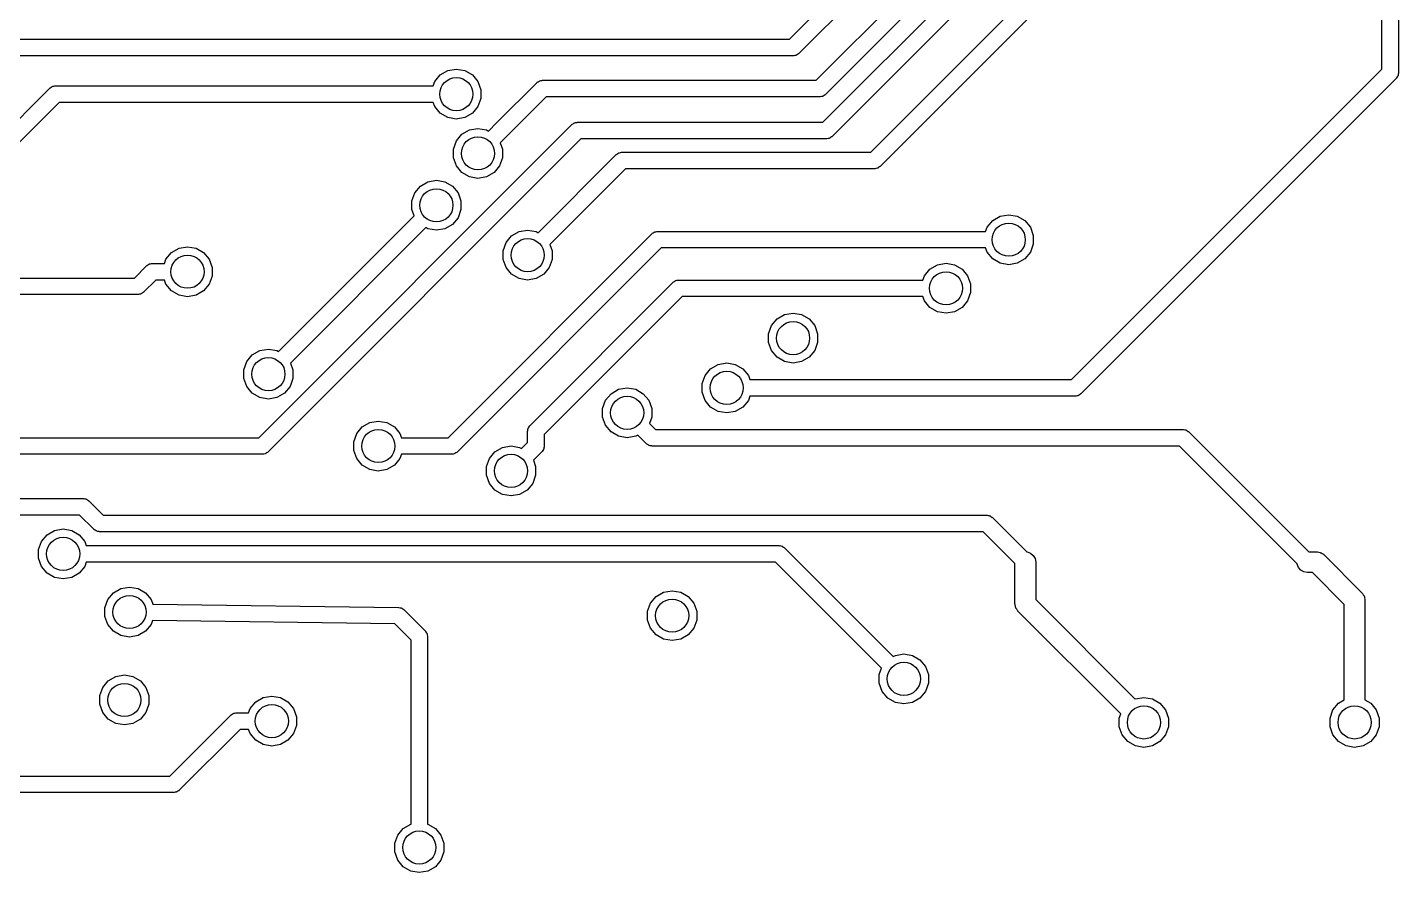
# Model space of a CAD drawing. Extents: x 0.7 to 29.5, y 0.5 to 30.7.
# Drawn here: x 10.77 to 27.3, y 0.46 to 10.64 of the extents above; entities that cross this region are included whole.
import ezdxf

# ---------------------------------------------------------------- set-up
doc = ezdxf.new("R2010")
doc.units = 0
doc.header["$MEASUREMENT"] = 0
doc.layers.add('BLACK', color=7, linetype='CONTINUOUS')

msp = doc.modelspace()

# ---------------------------------------------------------------- linework, layer by layer
at = {"layer": 'Black'}
for p, q in [((20.9366, 9.13999), (26.475, 14.6784)), ((26.6183, 14.5389), (21.0487, 8.96928)), ((19.9586, 10.5), (23.1195, 13.6609)), ((20.3586, 9.5), (24.5309, 13.6723)), ((23.2902, 13.5488), (20.0707, 10.3293)), ((20.2786, 10.006), (23.6695, 13.3969)), ((24.6726, 13.5311), (20.4707, 9.32929)), ((23.8402, 13.2848), (20.3907, 9.83529)), ((27.1, 10.1414), (27.1, 11.6)), ((27.3, 11.5586), (27.3, 10.1)), ((9.8, 10.5), (19.9586, 10.5)), ((20, 10.3), (9.84142, 10.3)), ((20.0043, 10.3008), (20, 10.3)), ((20.0087, 10.3004), (20.0043, 10.3008)), ((20.0213, 10.3038), (20.0087, 10.3004)), ((20.0342, 10.306), (20.0213, 10.3038)), ((20.038, 10.3082), (20.0342, 10.306)), ((20.0423, 10.3094), (20.038, 10.3082)), ((20.053, 10.3169), (20.0423, 10.3094)), ((20.0643, 10.3234), (20.053, 10.3169)), ((20.0671, 10.3268), (20.0643, 10.3234)), ((20.0707, 10.3293), (20.0671, 10.3268)), ((15.7468, 10.0707), (15.8374, 10.123)), ((15.8374, 10.123), (15.9404, 10.1411)), ((15.9404, 10.1411), (16.0434, 10.123)), ((16.0434, 10.123), (16.1339, 10.0707)), ((23.3586, 6.4), (27.1, 10.1414)), ((27.2996, 10.0913), (27.2962, 10.0787)), ((27.3, 10.1), (27.2992, 10.0957)), ((27.2992, 10.0957), (27.2996, 10.0913)), ((11.0457, 9.91659), (11.057, 9.92313)), ((11.057, 9.92313), (11.0677, 9.93062)), ((11.0677, 9.93062), (11.072, 9.93176)), ((11.072, 9.93176), (11.0758, 9.93396)), ((11.0758, 9.93396), (11.0887, 9.93623)), ((11.0887, 9.93623), (11.1013, 9.93961)), ((11.1013, 9.93961), (11.1057, 9.93923)), ((11.1057, 9.93923), (11.11, 9.93999)), ((11.11, 9.93999), (15.5161, 9.93999)), ((15.5161, 9.93999), (15.6612, 9.93999)), ((15.6612, 9.93999), (15.6796, 9.99056)), ((15.6796, 9.99056), (15.7468, 10.0707)), ((16.1339, 10.0707), (16.2012, 9.99056)), ((16.2012, 9.99056), (16.2369, 9.89228)), ((16.4305, 9.49687), (16.9104, 9.97671)), ((16.9104, 9.97671), (16.914, 9.97923)), ((16.914, 9.97923), (16.9168, 9.9826)), ((16.9168, 9.9826), (16.9281, 9.98914)), ((16.9281, 9.98914), (16.9388, 9.99663)), ((16.9388, 9.99663), (16.9431, 9.99777)), ((16.9431, 9.99777), (16.9469, 9.99997)), ((16.9469, 9.99997), (16.9598, 10.0022)), ((16.9598, 10.0022), (16.9724, 10.0056)), ((16.9724, 10.0056), (16.9768, 10.0052)), ((16.9768, 10.0052), (16.9811, 10.006)), ((16.9811, 10.006), (20.2786, 10.006)), ((27.2707, 10.0293), (23.4707, 6.22929)), ((27.2732, 10.0329), (27.2707, 10.0293)), ((27.2766, 10.0357), (27.2732, 10.0329)), ((27.2831, 10.047), (27.2766, 10.0357)), ((27.2906, 10.0577), (27.2831, 10.047)), ((27.2918, 10.062), (27.2906, 10.0577)), ((27.294, 10.0658), (27.2918, 10.062)), ((27.2962, 10.0787), (27.294, 10.0658)), ((5.69929, 4.57071), (11.0393, 9.9107)), ((11.0393, 9.9107), (11.0429, 9.91322)), ((11.0429, 9.91322), (11.0457, 9.91659)), ((16.2369, 9.7877), (16.2012, 9.68942)), ((16.2369, 9.89228), (16.2369, 9.7877)), ((17.0225, 9.806), (16.572, 9.35544)), ((20.32, 9.806), (17.0225, 9.806)), ((20.3243, 9.80676), (20.32, 9.806)), ((20.3287, 9.80638), (20.3243, 9.80676)), ((20.3413, 9.80976), (20.3287, 9.80638)), ((20.3542, 9.81203), (20.3413, 9.80976)), ((20.358, 9.81423), (20.3542, 9.81203)), ((20.3623, 9.81537), (20.358, 9.81423)), ((20.373, 9.82287), (20.3623, 9.81537)), ((20.3843, 9.8294), (20.373, 9.82287)), ((20.3871, 9.83276), (20.3843, 9.8294)), ((20.3907, 9.83529), (20.3871, 9.83276)), ((11.1514, 9.73999), (5.87, 4.45858)), ((15.5161, 9.73999), (11.1514, 9.73999)), ((15.6612, 9.73999), (15.5161, 9.73999)), ((15.6796, 9.68942), (15.6612, 9.73999)), ((15.7468, 9.6093), (15.6796, 9.68942)), ((15.8374, 9.55701), (15.7468, 9.6093)), ((16.1339, 9.6093), (16.0434, 9.55701)), ((16.2012, 9.68942), (16.1339, 9.6093)), ((13.5586, 5.7), (17.3293, 9.47071)), ((15.9404, 9.53884), (15.8374, 9.55701)), ((16.0434, 9.55701), (15.9404, 9.53884)), ((16.0983, 9.40914), (16.2013, 9.4273)), ((16.2013, 9.4273), (16.3043, 9.40914)), ((16.3287, 9.39503), (16.4305, 9.49686)), ((16.4305, 9.49686), (16.4305, 9.49687)), ((17.3293, 9.47071), (17.3329, 9.47323)), ((17.3329, 9.47323), (17.3357, 9.4766)), ((17.3357, 9.4766), (17.347, 9.48314)), ((17.347, 9.48314), (17.3577, 9.49063)), ((17.3577, 9.49063), (17.362, 9.49177)), ((17.362, 9.49177), (17.3658, 9.49397)), ((17.3658, 9.49397), (17.3787, 9.49624)), ((17.3787, 9.49624), (17.3913, 9.49962)), ((17.3913, 9.49962), (17.3957, 9.49924)), ((17.3957, 9.49924), (17.4, 9.5)), ((17.4, 9.5), (20.3586, 9.5)), ((17.4414, 9.3), (13.6707, 5.52929)), ((15.9047, 9.17845), (15.9405, 9.27673)), ((15.9405, 9.27673), (16.0077, 9.35685)), ((16.0077, 9.35685), (16.0983, 9.40914)), ((16.3043, 9.40914), (16.3287, 9.39503)), ((16.572, 9.35544), (16.4704, 9.25386)), ((16.572, 9.35544), (16.572, 9.35544)), ((20.4, 9.3), (17.4414, 9.3)), ((20.4043, 9.30076), (20.4, 9.3)), ((20.4087, 9.30038), (20.4043, 9.30076)), ((20.4213, 9.30376), (20.4087, 9.30038)), ((20.4342, 9.30603), (20.4213, 9.30376)), ((20.438, 9.30823), (20.4342, 9.30603)), ((20.4423, 9.30937), (20.438, 9.30823)), ((20.453, 9.31687), (20.4423, 9.30937)), ((20.4643, 9.3234), (20.453, 9.31687)), ((20.4671, 9.32676), (20.4643, 9.3234)), ((20.4707, 9.32929), (20.4671, 9.32676)), ((15.9047, 9.07386), (15.9047, 9.17845)), ((16.4704, 9.25386), (16.4978, 9.17845)), ((16.4978, 9.17845), (16.4978, 9.07386)), ((16.9274, 8.16887), (17.8693, 9.1107)), ((17.8693, 9.1107), (17.8729, 9.11322)), ((17.8729, 9.11322), (17.8757, 9.11659)), ((17.8757, 9.11659), (17.887, 9.12312)), ((17.887, 9.12312), (17.8977, 9.13062)), ((17.8977, 9.13062), (17.902, 9.13176)), ((17.902, 9.13176), (17.9058, 9.13396)), ((17.9058, 9.13396), (17.9187, 9.13623)), ((17.9187, 9.13623), (17.9313, 9.13961)), ((17.9313, 9.13961), (17.9357, 9.13922)), ((17.9357, 9.13922), (17.94, 9.13999)), ((17.94, 9.13999), (20.9366, 9.13999)), ((15.9405, 8.97558), (15.9047, 9.07386)), ((16.0077, 8.89546), (15.9405, 8.97558)), ((16.4621, 8.97558), (16.3948, 8.89546)), ((16.4978, 9.07386), (16.4621, 8.97558)), ((17.9814, 8.93999), (17.0691, 8.0277)), ((20.978, 8.93999), (17.9814, 8.93999)), ((20.9823, 8.94075), (20.978, 8.93999)), ((20.9867, 8.94037), (20.9823, 8.94075)), ((20.9993, 8.94375), (20.9867, 8.94037)), ((21.0122, 8.94602), (20.9993, 8.94375)), ((21.016, 8.94822), (21.0122, 8.94602)), ((21.0203, 8.94936), (21.016, 8.94822)), ((21.031, 8.95686), (21.0203, 8.94936)), ((21.0423, 8.96338), (21.031, 8.95686)), ((21.0451, 8.96675), (21.0423, 8.96338)), ((21.0487, 8.96928), (21.0451, 8.96675)), ((15.5064, 8.73069), (15.597, 8.78299)), ((15.597, 8.78299), (15.7, 8.80115)), ((15.7, 8.80115), (15.803, 8.78299)), ((15.803, 8.78299), (15.8936, 8.73069)), ((16.0983, 8.84317), (16.0077, 8.89546)), ((16.2013, 8.82501), (16.0983, 8.84317)), ((16.3043, 8.84317), (16.2013, 8.82501)), ((16.3948, 8.89546), (16.3043, 8.84317)), ((15.4034, 8.55229), (15.4392, 8.65057)), ((15.4392, 8.65057), (15.5064, 8.73069)), ((15.8936, 8.73069), (15.9608, 8.65057)), ((15.9608, 8.65057), (15.9966, 8.55229)), ((15.4034, 8.44771), (15.4034, 8.55229)), ((15.4309, 8.3723), (15.4034, 8.44771)), ((15.9966, 8.44771), (15.9608, 8.34943)), ((15.9966, 8.55229), (15.9966, 8.44771)), ((13.7968, 6.73824), (15.4309, 8.3723)), ((15.8936, 8.26931), (15.803, 8.21701)), ((15.9608, 8.34943), (15.8936, 8.26931)), ((22.3392, 8.23656), (22.4064, 8.31668)), ((22.4064, 8.31668), (22.497, 8.36897)), ((22.497, 8.36897), (22.6, 8.38714)), ((22.6, 8.38714), (22.703, 8.36897)), ((22.703, 8.36897), (22.7936, 8.31668)), ((22.7936, 8.31668), (22.8608, 8.23656)), ((15.5726, 8.23113), (13.9414, 6.60002)), ((15.597, 8.21701), (15.5726, 8.23113)), ((15.7, 8.19885), (15.597, 8.21701)), ((15.803, 8.21701), (15.7, 8.19885)), ((15.8406, 5.7), (18.2973, 8.1567)), ((16.5392, 8.05057), (16.6064, 8.13069)), ((16.6064, 8.13069), (16.697, 8.18299)), ((16.697, 8.18299), (16.8, 8.20115)), ((16.8, 8.20115), (16.903, 8.18299)), ((16.903, 8.18299), (16.9274, 8.16887)), ((18.2973, 8.1567), (18.3009, 8.15922)), ((18.3009, 8.15922), (18.3037, 8.16259)), ((18.3037, 8.16259), (18.315, 8.16912)), ((18.315, 8.16912), (18.3257, 8.17662)), ((18.3257, 8.17662), (18.33, 8.17776)), ((18.33, 8.17776), (18.3338, 8.17996)), ((18.3338, 8.17996), (18.3466, 8.18223)), ((18.3466, 8.18223), (18.3593, 8.18561)), ((18.3593, 8.18561), (18.3636, 8.18523)), ((18.3636, 8.18523), (18.368, 8.18599)), ((18.368, 8.18599), (22.1757, 8.18599)), ((22.1757, 8.18599), (22.3208, 8.18599)), ((22.3208, 8.18599), (22.3392, 8.23656)), ((22.8608, 8.23656), (22.8966, 8.13828)), ((22.8966, 8.13828), (22.8966, 8.0337)), ((12.5064, 7.93069), (12.597, 7.98298)), ((12.597, 7.98298), (12.7, 8.00115)), ((12.7, 8.00115), (12.803, 7.98298)), ((12.803, 7.98298), (12.8936, 7.93069)), ((18.4094, 7.98599), (15.9527, 5.52929)), ((16.5034, 7.95229), (16.5392, 8.05057)), ((16.5034, 7.84771), (16.5034, 7.95229)), ((17.0691, 8.0277), (17.0966, 7.95229)), ((17.0966, 7.95229), (17.0966, 7.84771)), ((22.1757, 7.98599), (18.4094, 7.98599)), ((22.3208, 7.98599), (22.1757, 7.98599)), ((22.3392, 7.93542), (22.3208, 7.98599)), ((22.4064, 7.8553), (22.3392, 7.93542)), ((22.8608, 7.93542), (22.7936, 7.8553)), ((22.8966, 8.0337), (22.8608, 7.93542)), ((12.0586, 7.62426), (12.205, 7.77071)), ((12.205, 7.77071), (12.2086, 7.77323)), ((12.2086, 7.77323), (12.2115, 7.7766)), ((12.2115, 7.7766), (12.2228, 7.78314)), ((12.2228, 7.78314), (12.2335, 7.79063)), ((12.2335, 7.79063), (12.2377, 7.79177)), ((12.2377, 7.79177), (12.2415, 7.79397)), ((12.2415, 7.79397), (12.2544, 7.79624)), ((12.2544, 7.79624), (12.267, 7.79962)), ((12.267, 7.79962), (12.2714, 7.79924)), ((12.2714, 7.79924), (12.2757, 7.8)), ((12.2757, 7.8), (12.4208, 7.8)), ((12.4208, 7.8), (12.4392, 7.85057)), ((12.4392, 7.85057), (12.5064, 7.93069)), ((12.8936, 7.93069), (12.9608, 7.85057)), ((12.9608, 7.85057), (12.9966, 7.75229)), ((16.5392, 7.74943), (16.5034, 7.84771)), ((17.0966, 7.84771), (17.0608, 7.74943)), ((21.6504, 7.73069), (21.741, 7.78299)), ((21.741, 7.78299), (21.844, 7.80115)), ((21.844, 7.80115), (21.947, 7.78299)), ((21.947, 7.78299), (22.0376, 7.73069)), ((22.497, 7.803), (22.4064, 7.8553)), ((22.6, 7.78484), (22.497, 7.803)), ((22.703, 7.803), (22.6, 7.78484)), ((22.7936, 7.8553), (22.703, 7.803)), ((9.62426, 7.62426), (12.0586, 7.62426)), ((12.9966, 7.64771), (12.9608, 7.54943)), ((12.9966, 7.75229), (12.9966, 7.64771)), ((16.6064, 7.66931), (16.5392, 7.74943)), ((16.697, 7.61701), (16.6064, 7.66931)), ((16.8, 7.59885), (16.697, 7.61701)), ((16.903, 7.61701), (16.8, 7.59885)), ((16.9936, 7.66931), (16.903, 7.61701)), ((17.0608, 7.74943), (16.9936, 7.66931)), ((21.5648, 7.6), (21.5832, 7.65057)), ((21.5832, 7.65057), (21.6504, 7.73069)), ((22.0376, 7.73069), (22.1048, 7.65057)), ((22.1048, 7.65057), (22.1406, 7.55229)), ((12.153, 7.44113), (12.1423, 7.43363)), ((12.1643, 7.44766), (12.153, 7.44113)), ((12.1671, 7.45103), (12.1643, 7.44766)), ((12.1707, 7.45355), (12.1671, 7.45103)), ((12.3172, 7.6), (12.1707, 7.45355)), ((12.4208, 7.6), (12.3172, 7.6)), ((12.4392, 7.54943), (12.4208, 7.6)), ((12.5064, 7.46931), (12.4392, 7.54943)), ((12.597, 7.41701), (12.5064, 7.46931)), ((12.8936, 7.46931), (12.803, 7.41701)), ((12.9608, 7.54943), (12.8936, 7.46931)), ((16.8293, 5.84899), (18.551, 7.57071)), ((18.551, 7.57071), (18.5546, 7.57323)), ((18.5546, 7.57323), (18.5574, 7.5766)), ((18.5574, 7.5766), (18.5687, 7.58314)), ((18.5687, 7.58314), (18.5795, 7.59063)), ((18.5795, 7.59063), (18.5837, 7.59177)), ((18.5837, 7.59177), (18.5875, 7.59397)), ((18.5875, 7.59397), (18.6004, 7.59624)), ((18.6004, 7.59624), (18.613, 7.59962)), ((18.613, 7.59962), (18.6174, 7.59924)), ((18.6174, 7.59924), (18.6217, 7.6)), ((18.6217, 7.6), (21.5648, 7.6)), ((22.1406, 7.44771), (22.1048, 7.34943)), ((22.1406, 7.55229), (22.1406, 7.44771)), ((12.1, 7.42426), (9.66569, 7.42426)), ((12.1043, 7.42503), (12.1, 7.42426)), ((12.1087, 7.42464), (12.1043, 7.42503)), ((12.1213, 7.42803), (12.1087, 7.42464)), ((12.1342, 7.4303), (12.1213, 7.42803)), ((12.138, 7.43249), (12.1342, 7.4303)), ((12.1423, 7.43363), (12.138, 7.43249)), ((12.7, 7.39885), (12.597, 7.41701)), ((12.803, 7.41701), (12.7, 7.39885)), ((18.6631, 7.4), (17, 5.73686)), ((21.5648, 7.4), (18.6631, 7.4)), ((21.5832, 7.34943), (21.5648, 7.4)), ((21.6504, 7.26931), (21.5832, 7.34943)), ((22.1048, 7.34943), (22.0376, 7.26931)), ((19.7392, 7.05057), (19.8064, 7.13069)), ((19.8064, 7.13069), (19.897, 7.18298)), ((19.897, 7.18298), (20, 7.20115)), ((20, 7.20115), (20.103, 7.18298)), ((20.103, 7.18298), (20.1936, 7.13069)), ((20.1936, 7.13069), (20.2608, 7.05057)), ((21.741, 7.21701), (21.6504, 7.26931)), ((21.844, 7.19885), (21.741, 7.21701)), ((21.947, 7.21701), (21.844, 7.19885)), ((22.0376, 7.26931), (21.947, 7.21701)), ((19.7034, 6.95229), (19.7392, 7.05057)), ((19.7034, 6.84771), (19.7034, 6.95229)), ((20.2608, 7.05057), (20.2966, 6.95229)), ((20.2966, 6.95229), (20.2966, 6.84771)), ((19.7392, 6.74943), (19.7034, 6.84771)), ((20.2966, 6.84771), (20.2608, 6.74943)), ((13.3779, 6.51872), (13.4137, 6.617)), ((13.4137, 6.617), (13.4809, 6.69712)), ((13.4809, 6.69712), (13.5715, 6.74942)), ((13.5715, 6.74942), (13.6745, 6.76758)), ((13.6745, 6.76758), (13.7775, 6.74942)), ((13.7775, 6.74942), (13.7968, 6.73824)), ((19.8064, 6.66931), (19.7392, 6.74943)), ((19.897, 6.61701), (19.8064, 6.66931)), ((20, 6.59885), (19.897, 6.61701)), ((20.103, 6.61701), (20, 6.59885)), ((20.1936, 6.66931), (20.103, 6.61701)), ((20.2608, 6.74943), (20.1936, 6.66931)), ((13.3779, 6.41414), (13.3779, 6.51872)), ((13.9414, 6.60002), (13.971, 6.51872)), ((13.971, 6.51872), (13.971, 6.41414)), ((18.9034, 6.35229), (18.9392, 6.45057)), ((18.9392, 6.45057), (19.0064, 6.53069)), ((19.0064, 6.53069), (19.097, 6.58298)), ((19.097, 6.58298), (19.2, 6.60115)), ((19.2, 6.60115), (19.303, 6.58298)), ((19.303, 6.58298), (19.3936, 6.53069)), ((19.3936, 6.53069), (19.4608, 6.45057)), ((19.4608, 6.45057), (19.4792, 6.4)), ((13.4137, 6.31586), (13.3779, 6.41414)), ((13.4809, 6.23574), (13.4137, 6.31586)), ((13.9353, 6.31586), (13.868, 6.23574)), ((13.971, 6.41414), (13.9353, 6.31586)), ((17.8064, 6.23069), (17.897, 6.28299)), ((17.897, 6.28299), (18, 6.30115)), ((18, 6.30115), (18.103, 6.28299)), ((18.103, 6.28299), (18.1936, 6.23069)), ((18.9034, 6.24771), (18.9034, 6.35229)), ((19.4792, 6.4), (23.3586, 6.4)), ((13.5715, 6.18345), (13.4809, 6.23574)), ((13.6745, 6.16528), (13.5715, 6.18345)), ((13.7775, 6.18345), (13.6745, 6.16528)), ((13.868, 6.23574), (13.7775, 6.18345)), ((17.7034, 6.05229), (17.7392, 6.15057)), ((17.7392, 6.15057), (17.8064, 6.23069)), ((18.1936, 6.23069), (18.2608, 6.15057)), ((18.2608, 6.15057), (18.2966, 6.05229)), ((18.9392, 6.14943), (18.9034, 6.24771)), ((19.0064, 6.06931), (18.9392, 6.14943)), ((19.4608, 6.14943), (19.3936, 6.06931)), ((19.4792, 6.2), (19.4608, 6.14943)), ((23.4, 6.2), (19.4792, 6.2)), ((23.4043, 6.20076), (23.4, 6.2)), ((23.4087, 6.20038), (23.4043, 6.20076)), ((23.4213, 6.20376), (23.4087, 6.20038)), ((23.4342, 6.20603), (23.4213, 6.20376)), ((23.438, 6.20823), (23.4342, 6.20603)), ((23.4423, 6.20937), (23.438, 6.20823)), ((23.453, 6.21687), (23.4423, 6.20937)), ((23.4643, 6.2234), (23.453, 6.21687)), ((23.4671, 6.22676), (23.4643, 6.2234)), ((23.4707, 6.22929), (23.4671, 6.22676)), ((17.7034, 5.94771), (17.7034, 6.05229)), ((18.2966, 6.05229), (18.2966, 5.94771)), ((19.097, 6.01701), (19.0064, 6.06931)), ((19.2, 5.99885), (19.097, 6.01701)), ((19.303, 6.01701), (19.2, 5.99885)), ((19.3936, 6.06931), (19.303, 6.01701)), ((14.7392, 5.75057), (14.8064, 5.83069)), ((14.8064, 5.83069), (14.897, 5.88298)), ((14.897, 5.88298), (15, 5.90115)), ((15, 5.90115), (15.103, 5.88298)), ((15.103, 5.88298), (15.1936, 5.83069)), ((15.1936, 5.83069), (15.2608, 5.75057)), ((16.8004, 5.787), (16.8038, 5.79962)), ((16.8008, 5.78262), (16.8004, 5.787)), ((16.8038, 5.79962), (16.806, 5.81249)), ((16.806, 5.81249), (16.8082, 5.81629)), ((16.8082, 5.81629), (16.8094, 5.82055)), ((16.8094, 5.82055), (16.8169, 5.83125)), ((16.8169, 5.83125), (16.8234, 5.84256)), ((16.8234, 5.84256), (16.8268, 5.84539)), ((16.8268, 5.84539), (16.8293, 5.84899)), ((17.7392, 5.84943), (17.7034, 5.94771)), ((17.8064, 5.76931), (17.7392, 5.84943)), ((18.2966, 5.94771), (18.2691, 5.8723)), ((18.2691, 5.8723), (18.3414, 5.8)), ((18.3414, 5.8), (24.7, 5.8)), ((24.7, 5.8), (24.7043, 5.79924)), ((24.7043, 5.79924), (24.7087, 5.79962)), ((24.7087, 5.79962), (24.7213, 5.79624)), ((24.7213, 5.79624), (24.7342, 5.79397)), ((24.7342, 5.79397), (24.738, 5.79177)), ((24.738, 5.79177), (24.7423, 5.79063)), ((24.7423, 5.79063), (24.753, 5.78313)), ((10.4792, 5.7), (13.5586, 5.7)), ((14.7034, 5.65229), (14.7392, 5.75057)), ((14.7034, 5.54771), (14.7034, 5.65229)), ((15.2608, 5.75057), (15.2792, 5.7)), ((15.2792, 5.7), (15.8406, 5.7)), ((16.7274, 5.56887), (16.8, 5.64142)), ((16.8, 5.77828), (16.8008, 5.78262)), ((16.8, 5.64142), (16.8, 5.77828)), ((17, 5.73686), (17, 5.6)), ((17.897, 5.71701), (17.8064, 5.76931)), ((18, 5.69885), (17.897, 5.71701)), ((18.103, 5.71701), (18, 5.69885)), ((18.1274, 5.73113), (18.103, 5.71701)), ((18.2293, 5.62929), (18.1274, 5.73113)), ((18.2329, 5.62677), (18.2293, 5.62929)), ((18.2357, 5.6234), (18.2329, 5.62677)), ((18.247, 5.61686), (18.2357, 5.6234)), ((24.753, 5.78313), (24.7643, 5.7766)), ((24.7643, 5.7766), (24.7671, 5.77324)), ((24.7671, 5.77324), (24.7707, 5.77071)), ((24.7707, 5.77071), (24.7707, 5.77071)), ((24.7707, 5.77071), (26.2164, 4.325)), ((13.6, 5.5), (10.4792, 5.5)), ((13.6043, 5.50076), (13.6, 5.5)), ((13.6087, 5.50038), (13.6043, 5.50076)), ((13.6213, 5.50376), (13.6087, 5.50038)), ((13.6342, 5.50603), (13.6213, 5.50376)), ((13.638, 5.50823), (13.6342, 5.50603)), ((13.6423, 5.50937), (13.638, 5.50823)), ((13.653, 5.51687), (13.6423, 5.50937)), ((13.6643, 5.5234), (13.653, 5.51687)), ((13.6671, 5.52676), (13.6643, 5.5234)), ((13.6707, 5.52929), (13.6671, 5.52676)), ((14.7392, 5.44943), (14.7034, 5.54771)), ((15.2792, 5.5), (15.2608, 5.44943)), ((15.882, 5.5), (15.2792, 5.5)), ((15.8863, 5.50076), (15.882, 5.5)), ((15.8907, 5.50038), (15.8863, 5.50076)), ((15.9033, 5.50376), (15.8907, 5.50038)), ((15.9162, 5.50603), (15.9033, 5.50376)), ((15.92, 5.50823), (15.9162, 5.50603)), ((15.9242, 5.50937), (15.92, 5.50823)), ((15.9349, 5.51687), (15.9242, 5.50937)), ((15.9463, 5.5234), (15.9349, 5.51687)), ((15.9491, 5.52676), (15.9463, 5.5234)), ((15.9527, 5.52929), (15.9491, 5.52676)), ((16.3392, 5.45057), (16.4064, 5.53069)), ((16.4064, 5.53069), (16.497, 5.58298)), ((16.497, 5.58298), (16.6, 5.60115)), ((16.6, 5.60115), (16.703, 5.58298)), ((16.703, 5.58298), (16.7274, 5.56887)), ((16.9707, 5.52929), (16.8691, 5.4277)), ((16.9732, 5.53289), (16.9707, 5.52929)), ((16.9766, 5.53572), (16.9732, 5.53289)), ((16.9831, 5.54704), (16.9766, 5.53572)), ((16.9906, 5.55774), (16.9831, 5.54704)), ((16.9918, 5.56199), (16.9906, 5.55774)), ((16.994, 5.5658), (16.9918, 5.56199)), ((16.9962, 5.57866), (16.994, 5.5658)), ((16.9996, 5.59128), (16.9962, 5.57866)), ((17, 5.6), (16.9992, 5.59567)), ((16.9992, 5.59567), (16.9996, 5.59128)), ((18.2577, 5.60937), (18.247, 5.61686)), ((18.262, 5.60823), (18.2577, 5.60937)), ((18.2658, 5.60603), (18.262, 5.60823)), ((18.2787, 5.60376), (18.2658, 5.60603)), ((18.2913, 5.60038), (18.2787, 5.60376)), ((18.2957, 5.60076), (18.2913, 5.60038)), ((18.3, 5.6), (18.2957, 5.60076)), ((24.6586, 5.6), (18.3, 5.6)), ((26.0769, 4.18168), (24.6586, 5.6)), ((14.8064, 5.36931), (14.7392, 5.44943)), ((14.897, 5.31701), (14.8064, 5.36931)), ((15, 5.29885), (14.897, 5.31701)), ((15.103, 5.31701), (15, 5.29885)), ((15.1936, 5.36931), (15.103, 5.31701)), ((15.2608, 5.44943), (15.1936, 5.36931)), ((16.3034, 5.35229), (16.3392, 5.45057)), ((16.3034, 5.24771), (16.3034, 5.35229)), ((16.8691, 5.4277), (16.8966, 5.35229)), ((16.8966, 5.35229), (16.8966, 5.24771)), ((16.3392, 5.14943), (16.3034, 5.24771)), ((16.4064, 5.06931), (16.3392, 5.14943)), ((16.8608, 5.14943), (16.7936, 5.06931)), ((16.8966, 5.24771), (16.8608, 5.14943)), ((9.37342, 4.968), (11.44, 4.968)), ((11.44, 4.968), (11.4443, 4.96724)), ((11.4443, 4.96724), (11.4487, 4.96762)), ((11.4487, 4.96762), (11.4613, 4.96424)), ((11.4613, 4.96424), (11.4742, 4.96197)), ((11.4742, 4.96197), (11.478, 4.95977)), ((11.478, 4.95977), (11.4823, 4.95863)), ((16.497, 5.01701), (16.4064, 5.06931)), ((16.6, 4.99885), (16.497, 5.01701)), ((16.703, 5.01701), (16.6, 4.99885)), ((16.7936, 5.06931), (16.703, 5.01701)), ((11.4823, 4.95863), (11.493, 4.95113)), ((11.493, 4.95113), (11.5043, 4.94461)), ((11.5043, 4.94461), (11.5071, 4.94124)), ((11.5071, 4.94124), (11.5107, 4.93871)), ((11.5107, 4.93871), (11.6814, 4.76801)), ((11.3986, 4.768), (9.332, 4.768)), ((11.5693, 4.5973), (11.3986, 4.768)), ((11.6814, 4.76801), (22.332, 4.76801)), ((22.332, 4.76801), (22.3363, 4.76725)), ((22.3363, 4.76725), (22.3407, 4.76763)), ((22.3407, 4.76763), (22.3533, 4.76425)), ((22.3533, 4.76425), (22.3662, 4.76198)), ((22.3662, 4.76198), (22.37, 4.75978)), ((22.37, 4.75978), (22.3743, 4.75864)), ((22.3743, 4.75864), (22.385, 4.75114)), ((22.385, 4.75114), (22.3963, 4.74461)), ((22.3963, 4.74461), (22.3991, 4.74125)), ((22.3991, 4.74125), (22.4027, 4.73872)), ((22.4027, 4.73872), (22.8183, 4.3231)), ((10.9392, 4.45057), (11.0064, 4.53069)), ((11.0064, 4.53069), (11.097, 4.58298)), ((11.097, 4.58298), (11.2, 4.60115)), ((11.2, 4.60115), (11.303, 4.58298)), ((11.303, 4.58298), (11.3936, 4.53069)), ((11.3936, 4.53069), (11.4608, 4.45057)), ((11.5729, 4.59477), (11.5693, 4.5973)), ((11.5757, 4.59141), (11.5729, 4.59477)), ((11.587, 4.58488), (11.5757, 4.59141)), ((11.5977, 4.57738), (11.587, 4.58488)), ((11.602, 4.57624), (11.5977, 4.57738)), ((11.6058, 4.57404), (11.602, 4.57624)), ((11.6187, 4.57177), (11.6058, 4.57404)), ((11.6313, 4.56839), (11.6187, 4.57177)), ((11.6357, 4.56877), (11.6313, 4.56839)), ((11.64, 4.56801), (11.6357, 4.56877)), ((22.2906, 4.56801), (11.64, 4.56801)), ((22.675, 4.18358), (22.2906, 4.56801)), ((10.9034, 4.35229), (10.9392, 4.45057)), ((10.9034, 4.24771), (10.9034, 4.35229)), ((11.4608, 4.45057), (11.4792, 4.4)), ((11.4792, 4.4), (19.83, 4.4)), ((19.83, 4.4), (19.8343, 4.39924)), ((19.8343, 4.39924), (19.8387, 4.39962)), ((19.8387, 4.39962), (19.8513, 4.39624)), ((19.8513, 4.39624), (19.8642, 4.39397)), ((19.8642, 4.39397), (19.868, 4.39177)), ((19.868, 4.39177), (19.8723, 4.39063)), ((19.8723, 4.39063), (19.883, 4.38313)), ((19.883, 4.38313), (19.8943, 4.3766)), ((19.8943, 4.3766), (19.8971, 4.37324)), ((19.8971, 4.37324), (19.9007, 4.37071)), ((19.9007, 4.37071), (19.9707, 4.30071)), ((19.9707, 4.30071), (21.2086, 3.06287)), ((22.8183, 4.3231), (22.8217, 4.3231)), ((22.8217, 4.3231), (22.8625, 4.30825)), ((22.8625, 4.30825), (22.8958, 4.28035)), ((26.2164, 4.325), (26.3128, 4.325)), ((26.3128, 4.325), (26.3182, 4.32404)), ((26.3182, 4.32404), (26.3237, 4.32452)), ((26.3237, 4.32452), (26.3394, 4.3203)), ((26.3394, 4.3203), (26.3555, 4.31746)), ((26.3555, 4.31746), (26.3603, 4.31471)), ((26.3603, 4.31471), (26.3656, 4.31329)), ((26.3656, 4.31329), (26.379, 4.30392)), ((26.379, 4.30392), (26.3931, 4.29576)), ((10.9392, 4.14943), (10.9034, 4.24771)), ((11.0064, 4.06931), (10.9392, 4.14943)), ((11.4608, 4.14943), (11.3936, 4.06931)), ((11.4792, 4.2), (11.4608, 4.14943)), ((19.7886, 4.2), (11.4792, 4.2)), ((19.8293, 4.15929), (19.7886, 4.2)), ((21.0669, 2.9217), (19.8293, 4.15929)), ((22.675, 3.7), (22.675, 4.18358)), ((22.8958, 4.28035), (22.9175, 4.24275)), ((22.9175, 4.24275), (22.925, 4.2)), ((22.925, 4.2), (22.925, 3.75178)), ((26.0769, 4.17829), (26.0769, 4.18168)), ((26.0917, 4.1375), (26.0769, 4.17829)), ((26.1197, 4.10424), (26.0917, 4.1375)), ((26.3931, 4.29576), (26.3966, 4.29154)), ((26.3966, 4.29154), (26.4011, 4.28839)), ((26.4011, 4.28839), (26.8584, 3.83115)), ((11.097, 4.01701), (11.0064, 4.06931)), ((11.2, 3.99885), (11.097, 4.01701)), ((11.303, 4.01701), (11.2, 3.99885)), ((11.3936, 4.06931), (11.303, 4.01701)), ((26.1572, 4.08254), (26.1197, 4.10424)), ((26.2, 4.075), (26.1572, 4.08254)), ((26.261, 4.075), (26.2, 4.075)), ((26.645, 3.69099), (26.261, 4.075)), ((11.7392, 3.75057), (11.8064, 3.83069)), ((11.8064, 3.83069), (11.897, 3.88298)), ((11.897, 3.88298), (12, 3.90115)), ((12, 3.90115), (12.103, 3.88298)), ((12.103, 3.88298), (12.1936, 3.83069)), ((12.1936, 3.83069), (12.2608, 3.75057)), ((18.3484, 3.78669), (18.439, 3.83898)), ((18.439, 3.83898), (18.542, 3.85715)), ((18.542, 3.85715), (18.645, 3.83898)), ((18.645, 3.83898), (18.7356, 3.78669)), ((26.8584, 3.83115), (26.8615, 3.82665)), ((26.8615, 3.82665), (26.8658, 3.82311)), ((26.8658, 3.82311), (26.8739, 3.80896)), ((26.8739, 3.80896), (26.8833, 3.79559)), ((11.7034, 3.65229), (11.7392, 3.75057)), ((11.7034, 3.54771), (11.7034, 3.65229)), ((12.2608, 3.75057), (12.2806, 3.6962)), ((12.2806, 3.6962), (15.2414, 3.65599)), ((15.2414, 3.65599), (15.245, 3.65529)), ((15.245, 3.65529), (15.2487, 3.65562)), ((15.2487, 3.65562), (15.262, 3.65206)), ((15.262, 3.65206), (15.2755, 3.6495)), ((15.2755, 3.6495), (15.2787, 3.64759)), ((15.2787, 3.64759), (15.2823, 3.64663)), ((15.2823, 3.64663), (15.2935, 3.63875)), ((15.2935, 3.63875), (15.3053, 3.63172)), ((18.2454, 3.60829), (18.2812, 3.70657)), ((18.2812, 3.70657), (18.3484, 3.78669)), ((18.7356, 3.78669), (18.8028, 3.70657)), ((18.8028, 3.70657), (18.8386, 3.60829)), ((22.676, 3.69458), (22.675, 3.7)), ((22.6755, 3.6891), (22.676, 3.69458)), ((22.6797, 3.67333), (22.6755, 3.6891)), ((22.6825, 3.65725), (22.6797, 3.67333)), ((22.6853, 3.65248), (22.6825, 3.65725)), ((22.6867, 3.64717), (22.6853, 3.65248)), ((22.6961, 3.6338), (22.6867, 3.64717)), ((22.925, 3.75178), (24.125, 2.55181)), ((26.645, 2.54028), (26.645, 3.69099)), ((26.8833, 3.79559), (26.8847, 3.79028)), ((26.8847, 3.79028), (26.8875, 3.78551)), ((26.8875, 3.78551), (26.8903, 3.76943)), ((26.8903, 3.76943), (26.8945, 3.75366)), ((26.8945, 3.75366), (26.894, 3.74818)), ((26.894, 3.74818), (26.895, 3.74276)), ((26.895, 3.74276), (26.895, 2.54028)), ((11.7392, 3.44943), (11.7034, 3.54771)), ((12.2778, 3.49622), (12.2608, 3.44943)), ((15.198, 3.45656), (12.2778, 3.49622)), ((15.3053, 3.63172), (15.3077, 3.62884)), ((15.3077, 3.62884), (15.3107, 3.62671)), ((15.3107, 3.62671), (15.5647, 3.37271)), ((18.2454, 3.50371), (18.2454, 3.60829)), ((18.2812, 3.40543), (18.2454, 3.50371)), ((18.8386, 3.50371), (18.8028, 3.40543)), ((18.8386, 3.60829), (18.8386, 3.50371)), ((22.7042, 3.61965), (22.6961, 3.6338)), ((22.7085, 3.61612), (22.7042, 3.61965)), ((22.7116, 3.61161), (22.7085, 3.61612)), ((23.9514, 2.37178), (22.7116, 3.61161)), ((11.8064, 3.36931), (11.7392, 3.44943)), ((11.897, 3.31702), (11.8064, 3.36931)), ((12, 3.29885), (11.897, 3.31702)), ((12.103, 3.31702), (12, 3.29885)), ((12.1936, 3.36931), (12.103, 3.31702)), ((12.2608, 3.44943), (12.1936, 3.36931)), ((15.394, 3.26058), (15.198, 3.45656)), ((15.5647, 3.37271), (15.5672, 3.36911)), ((15.5672, 3.36911), (15.5706, 3.36628)), ((15.5706, 3.36628), (15.5771, 3.35496)), ((15.5771, 3.35496), (15.5846, 3.34426)), ((15.5846, 3.34426), (15.5858, 3.34001)), ((15.5858, 3.34001), (15.588, 3.3362)), ((15.588, 3.3362), (15.5902, 3.32333)), ((15.5902, 3.32333), (15.5936, 3.31071)), ((15.5936, 3.31071), (15.5932, 3.30633)), ((15.5932, 3.30633), (15.594, 3.302)), ((18.3484, 3.32531), (18.2812, 3.40543)), ((18.439, 3.27302), (18.3484, 3.32531)), ((18.7356, 3.32531), (18.645, 3.27302)), ((18.8028, 3.40543), (18.7356, 3.32531)), ((15.394, 1.04551), (15.394, 3.26058)), ((15.594, 3.302), (15.594, 1.04551)), ((18.542, 3.25485), (18.439, 3.27302)), ((18.645, 3.27302), (18.542, 3.25485)), ((21.2086, 3.06287), (21.233, 3.07699)), ((21.233, 3.07699), (21.336, 3.09515)), ((21.336, 3.09515), (21.439, 3.07699)), ((21.439, 3.07699), (21.5296, 3.02469)), ((21.5296, 3.02469), (21.5968, 2.94457)), ((11.7444, 2.77069), (11.835, 2.82299)), ((11.835, 2.82299), (11.938, 2.84115)), ((11.938, 2.84115), (12.041, 2.82299)), ((12.041, 2.82299), (12.1316, 2.77069)), ((21.0394, 2.84629), (21.0669, 2.9217)), ((21.0394, 2.74171), (21.0394, 2.84629)), ((21.5968, 2.94457), (21.6326, 2.84629)), ((21.6326, 2.84629), (21.6326, 2.74171)), ((11.6414, 2.59229), (11.6772, 2.69057)), ((11.6772, 2.69057), (11.7444, 2.77069)), ((12.1316, 2.77069), (12.1988, 2.69057)), ((12.1988, 2.69057), (12.2346, 2.59229)), ((21.0752, 2.64343), (21.0394, 2.74171)), ((21.6326, 2.74171), (21.5968, 2.64343)), ((11.6414, 2.48771), (11.6414, 2.59229)), ((11.6772, 2.38943), (11.6414, 2.48771)), ((12.2346, 2.48771), (12.1988, 2.38943)), ((12.2346, 2.59229), (12.2346, 2.48771)), ((13.4552, 2.43657), (13.5224, 2.51669)), ((13.5224, 2.51669), (13.613, 2.56899)), ((13.613, 2.56899), (13.716, 2.58715)), ((13.716, 2.58715), (13.819, 2.56899)), ((13.819, 2.56899), (13.9096, 2.51669)), ((13.9096, 2.51669), (13.9768, 2.43657)), ((21.1424, 2.56331), (21.0752, 2.64343)), ((21.233, 2.51101), (21.1424, 2.56331)), ((21.336, 2.49285), (21.233, 2.51101)), ((21.439, 2.51101), (21.336, 2.49285)), ((21.5296, 2.56331), (21.439, 2.51101)), ((21.5968, 2.64343), (21.5296, 2.56331)), ((24.125, 2.55181), (24.127, 2.55299)), ((24.127, 2.55299), (24.23, 2.57115)), ((24.23, 2.57115), (24.333, 2.55299)), ((24.333, 2.55299), (24.4236, 2.50069)), ((24.4236, 2.50069), (24.4908, 2.42057)), ((26.5092, 2.42057), (26.5764, 2.50069)), ((26.5764, 2.50069), (26.645, 2.54028)), ((26.895, 2.54028), (26.9636, 2.50069)), ((26.9636, 2.50069), (27.0308, 2.42057)), ((11.7444, 2.30931), (11.6772, 2.38943)), ((12.1988, 2.38943), (12.1316, 2.30931)), ((12.4883, 1.624), (13.221, 2.35671)), ((13.221, 2.35671), (13.2246, 2.35923)), ((13.2246, 2.35923), (13.2275, 2.3626)), ((13.2275, 2.3626), (13.2388, 2.36914)), ((13.2388, 2.36914), (13.2495, 2.37663)), ((13.2495, 2.37663), (13.2537, 2.37777)), ((13.2537, 2.37777), (13.2575, 2.37997)), ((13.2575, 2.37997), (13.2704, 2.38224)), ((13.2704, 2.38224), (13.283, 2.38562)), ((13.283, 2.38562), (13.2874, 2.38524)), ((13.2874, 2.38524), (13.2917, 2.386)), ((13.2917, 2.386), (13.4368, 2.386)), ((13.4368, 2.386), (13.4552, 2.43657)), ((13.9768, 2.43657), (14.0126, 2.33829)), ((14.0126, 2.33829), (14.0126, 2.23371)), ((23.9334, 2.32229), (23.9514, 2.37178)), ((23.9334, 2.21771), (23.9334, 2.32229)), ((24.4908, 2.42057), (24.5266, 2.32229)), ((24.5266, 2.32229), (24.5266, 2.21771)), ((26.4734, 2.32229), (26.5092, 2.42057)), ((26.4734, 2.21771), (26.4734, 2.32229)), ((27.0308, 2.42057), (27.0666, 2.32229)), ((27.0666, 2.32229), (27.0666, 2.21771)), ((11.835, 2.25701), (11.7444, 2.30931)), ((11.938, 2.23885), (11.835, 2.25701)), ((12.041, 2.25701), (11.938, 2.23885)), ((12.1316, 2.30931), (12.041, 2.25701)), ((13.3332, 2.186), (12.6004, 1.45329)), ((13.4368, 2.186), (13.3332, 2.186)), ((13.4552, 2.13543), (13.4368, 2.186)), ((14.0126, 2.23371), (13.9768, 2.13543)), ((23.9692, 2.11943), (23.9334, 2.21771)), ((24.5266, 2.21771), (24.4908, 2.11943)), ((26.5092, 2.11943), (26.4734, 2.21771)), ((27.0666, 2.21771), (27.0308, 2.11943)), ((13.5224, 2.05531), (13.4552, 2.13543)), ((13.613, 2.00301), (13.5224, 2.05531)), ((13.716, 1.98485), (13.613, 2.00301)), ((13.819, 2.00301), (13.716, 1.98485)), ((13.9096, 2.05531), (13.819, 2.00301)), ((13.9768, 2.13543), (13.9096, 2.05531)), ((24.0364, 2.03931), (23.9692, 2.11943)), ((24.127, 1.98701), (24.0364, 2.03931)), ((24.23, 1.96885), (24.127, 1.98701)), ((24.333, 1.98701), (24.23, 1.96885)), ((24.4236, 2.03931), (24.333, 1.98701)), ((24.4908, 2.11943), (24.4236, 2.03931)), ((26.5764, 2.03931), (26.5092, 2.11943)), ((26.667, 1.98701), (26.5764, 2.03931)), ((26.77, 1.96885), (26.667, 1.98701)), ((26.873, 1.98701), (26.77, 1.96885)), ((26.9636, 2.03931), (26.873, 1.98701)), ((27.0308, 2.11943), (26.9636, 2.03931)), ((5.12142, 1.624), (12.4883, 1.624)), ((12.5297, 1.424), (5.08, 1.424)), ((12.5341, 1.42476), (12.5297, 1.424)), ((12.5385, 1.42438), (12.5341, 1.42476)), ((12.5511, 1.42776), (12.5385, 1.42438)), ((12.5639, 1.43003), (12.5511, 1.42776)), ((12.5677, 1.43223), (12.5639, 1.43003)), ((12.572, 1.43337), (12.5677, 1.43223)), ((12.5827, 1.44087), (12.572, 1.43337)), ((12.594, 1.4474), (12.5827, 1.44087)), ((12.5968, 1.45076), (12.594, 1.4474)), ((12.6004, 1.45329), (12.5968, 1.45076)), ((15.2332, 0.91257), (15.3004, 0.99269)), ((15.3004, 0.99269), (15.391, 1.04499)), ((15.391, 1.04499), (15.394, 1.04551)), ((15.594, 1.04551), (15.597, 1.04499)), ((15.597, 1.04499), (15.6876, 0.99269)), ((15.6876, 0.99269), (15.7548, 0.91257)), ((15.1974, 0.81429), (15.2332, 0.91257)), ((15.7548, 0.91257), (15.7906, 0.81429)), ((15.1974, 0.70971), (15.1974, 0.81429)), ((15.2332, 0.61143), (15.1974, 0.70971)), ((15.7906, 0.70971), (15.7548, 0.61143)), ((15.7906, 0.81429), (15.7906, 0.70971)), ((15.3004, 0.53131), (15.2332, 0.61143)), ((15.391, 0.47902), (15.3004, 0.53131)), ((15.6876, 0.53131), (15.597, 0.47902)), ((15.7548, 0.61143), (15.6876, 0.53131)), ((15.494, 0.46085), (15.391, 0.47902)), ((15.597, 0.47902), (15.494, 0.46085))]:
    msp.add_line(p, q, dxfattribs=at)
for centre in [(15.9404, 9.83999), (16.2013, 9.12616), (15.7, 8.5), (22.6, 8.08599), (16.8, 7.9), (12.7, 7.7), (21.844, 7.5), (20, 6.9), (13.6745, 6.46643), (19.2, 6.3), (18, 6), (15, 5.6), (16.6, 5.3), (11.2, 4.3), (12, 3.6), (18.542, 3.556), (21.336, 2.794), (11.938, 2.54), (13.716, 2.286), (24.23, 2.27), (26.77, 2.27), (15.494, 0.762)]:
    msp.add_circle(centre, 0.2, dxfattribs=at)

doc.saveas('drawing.dxf')
